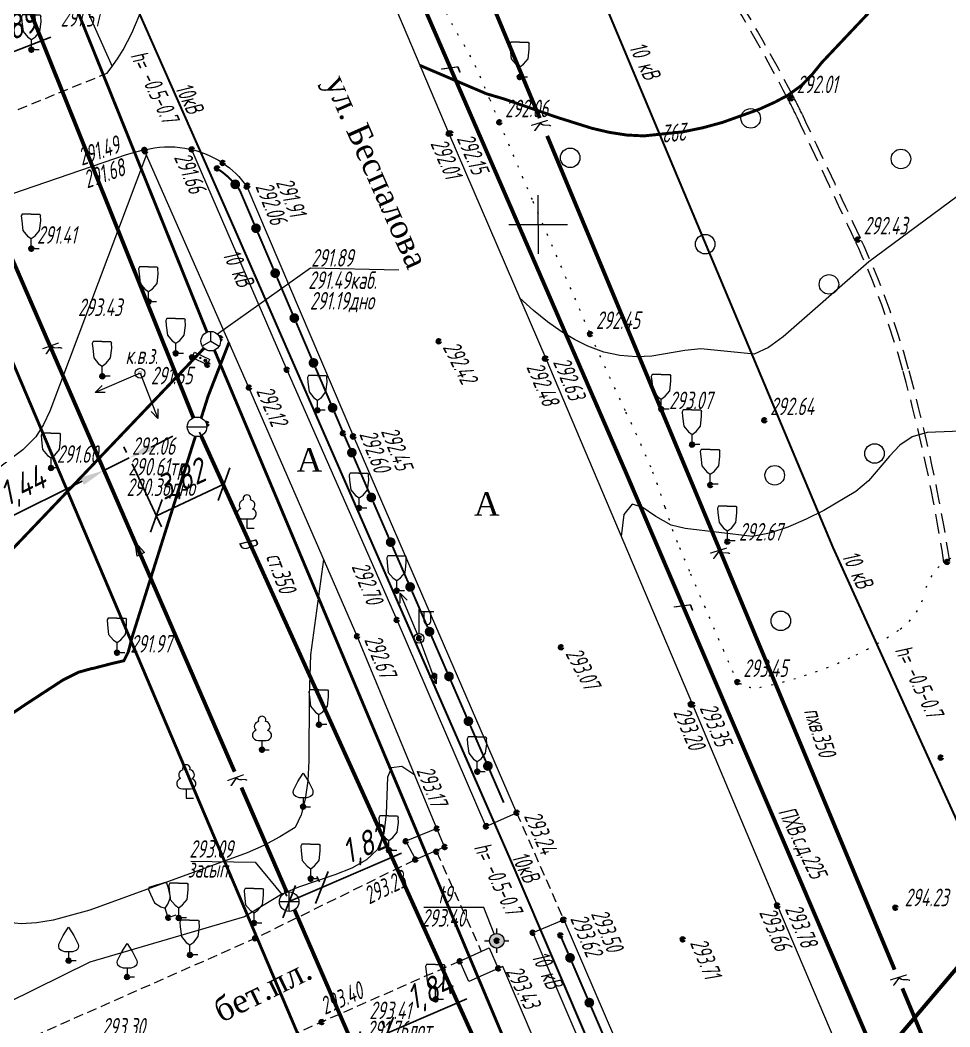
# Model space of a CAD drawing. Header units: metres. Extents: x -857 to 4713, y -766 to 4803.
# Drawn here: x 1962 to 2009.6, y 1304.3 to 1355.9 of the extents above; entities that cross this region are included whole.
import ezdxf

# ---------------------------------------------------------------- set-up
doc = ezdxf.new("R2010")
doc.units = ezdxf.units.M
doc.set_wipeout_variables(frame=1)
for name, pattern in [('71100000a', [1, 0, -1]), ('COMMUN', [6, 5, -1]), ('DASHED', [0.75, 0.5, -0.25]), ('DASHEDX2', [1.5, 1, -0.5])]:
    doc.linetypes.add(name, pattern=pattern)
for name, color, linetype, lineweight, transparency in [('31252100', 7, 'Continuous', 18, 0.65), ('51361400', 7, 'Continuous', 18, 0.65), ('51361800', 7, 'Continuous', 18, 0.65), ('51361960', 7, 'Continuous', 18, 0.65), ('51472300', 7, 'Continuous', 18, 0.65), ('51478610', 7, 'Continuous', 18, 0.65), ('71100000', 7, 'Continuous', 18, 0.65), ('71133100', 7, 'Continuous', 18, 0.65), ('71133200', 7, 'Continuous', 18, 0.65), ('71133300', 7, 'Continuous', 18, 0.65), ('82211000', 7, 'Continuous', 18, 0.65), ('Commun', 7, 'Continuous', 18, 0.65), ('CONTOURS-LABEL', 7, 'Continuous', 18, 0.65), ('ELE_SKLAD', 7, 'Continuous', 18, 0.65), ('GEO_POINTS', 7, 'Continuous', 18, 0.65), ('Grid', 7, 'Continuous', 18, 0.65), ('Otm', 7, 'Continuous', 18, 0.65), ('R_Поверхность6_CNT-MAJ', 7, 'Continuous', 18, 0.65), ('R_Поверхность6_CNT-MIN', 7, 'Continuous', 18, 0.65), ('R_Поверхность7_CNT-MAJ', 7, 'Continuous', 18, 0.65), ('R_Поверхность7_CNT-MIN', 7, 'Continuous', 18, 0.65), ('Sit', 7, 'Continuous', 18, 0.65), ('Text', 7, 'Continuous', 18, 0.65), ('Text_com', 7, 'Continuous', 18, 0.65), ('Us_znak', 7, 'Continuous', 18, 0.65), ('Us_znak_fon', 7, 'Continuous', 18, 0.65)]:
    doc.layers.add(name, color=color, linetype=linetype, lineweight=lineweight, transparency=transparency)
doc.styles.add('eskd', font='ESKD1.shx', dxfattribs={"width": 1.2, "oblique": 15})
doc.styles.get("Standard").update_dxf_attribs({"font": 'GOST_0.TTF', "oblique": 15})
doc.styles.add('style1', font='times.ttf', dxfattribs={"height": 1})
doc.linetypes.add('KABELww_500', pattern='A,0.0001,-0.4,[131,ltypeshp.shx,S=0.4,R=90,X=0.4,Y=-0.4],0.2,[131,ltypeshp.shx,S=0.2,R=90,X=0.4,Y=-0.2],3.6,[131,ltypeshp.shx,S=0.2,R=-90,X=-0.4,Y=0.2],0.2,[131,ltypeshp.shx,S=0.4,R=-90,X=-0.4,Y=0.4],-0.8,4,-0.4', length=9.6001)
doc.linetypes.add('ПОДЗ_ЛИНИИ_СВЯЗИ', pattern='A,4.8,-0.2,[133,ltypeshp.shx,S=0.2,R=0,X=-0.2,Y=0],-0.2,4.8,-2', length=12)
doc.dimstyles.new('ISO-25', dxfattribs={"dimtxt": 2.5, "dimasz": 2.5, "dimexe": 1.25, "dimexo": 0.625, "dimtad": 1, "dimtxsty": 'Standard', "dimcen": 2.5, "dimadec": 0, "dimazin": 0, "dimtfac": 1, "dimtmove": 0, "dimatfit": 3, "dimfxl": 1, "dimarcsym": 0})

# ---------------------------------------------------------------- blocks, each defined once
blk = doc.blocks.new('71133100')
for p, q in [((-0.39, 0.96), (0.43, 0.96)), ((0, 0.96), (0, 0)), ((0, 0), (0.75, 0))]:
    blk.add_line(p, q)
for centre, radius, start, end in [((0.01, 3.04), 0.39, 339.52, 198.62), ((-0.26, 2.38), 0.52, 101.09, 227.21), ((0.33, 2.4), 0.5, 301.87, 85.62), ((-0.44, 1.5), 0.538, 107.1058, 275.2306), ((0.46, 1.48), 0.52, 267.04, 76.7)]:
    blk.add_arc(centre, radius, start, end)
at = {"style": 'eskd', "oblique": 15}
blk.add_attdef('Z', (1.7, -0.17), '', height=2, dxfattribs=at)
blk = doc.blocks.new('71133200')
for p, q in [((-0.924145, 3.560442), (-1.024145, 3.360442)), ((-1.024145, 3.360442), (-0.977382, 2.864397)), ((-0.024145, 3.560442), (-0.924145, 3.560442)), ((-0.024145, 3.560442), (0.875855, 3.560442)), ((0.875855, 3.560442), (0.958164, 3.395824)), ((0.975974, 2.864397), (0.958164, 3.395824)), ((-0.977382, 2.864397), (-0.861899, 1.88241)), ((0.861899, 1.88241), (0.975974, 2.864397)), ((-0.861899, 1.88241), (-0.374616, 1.28565)), ((-0.374616, 1.28565), (0, 1.039723)), ((0, 1.039723), (0.401375, 1.321765)), ((0, 0), (0, 1.039723)), ((0.401375, 1.321765), (0.861899, 1.88241)), ((0.8, 0), (0, 0))]:
    blk.add_line(p, q)
at = {"style": 'eskd', "oblique": 14.99997778}
blk.add_attdef('Z', (1.873004, -0.239356), '', height=2, dxfattribs=at)
blk = doc.blocks.new('51478610')
at = {"style": 'eskd', "oblique": 15}
blk.add_attdef('Z', (1.11, -0.78), '', height=2, dxfattribs=at)
at = {"color": 7}
blk.add_wipeout([(0.5, 0.05), (0.48, 0.15), (0.44, 0.24), (0.39, 0.32), (0.32, 0.39), (0.24, 0.44), (0.15, 0.48), (0.05, 0.5), (-0.05, 0.5), (-0.15, 0.48), (-0.24, 0.44), (-0.32, 0.39), (-0.39, 0.32), (-0.44, 0.24), (-0.48, 0.15), (-0.5, 0.05), (-0.5, -0.05), (-0.48, -0.15), (-0.44, -0.24), (-0.39, -0.32), (-0.32, -0.39), (-0.24, -0.44), (-0.15, -0.48), (-0.05, -0.5), (0.05, -0.5), (0.15, -0.48), (0.24, -0.44), (0.32, -0.39), (0.39, -0.32), (0.44, -0.24), (0.48, -0.15), (0.5, -0.05)], dxfattribs=at)
at = {"color": 7, "const_width": 0.375}
blk.add_lwpolyline([(0.01, 0.01, 1), (-0.01, -0.01, 1), (0.01, 0.01)], format="xyb", close=True, dxfattribs=at)
blk.add_circle((0, 0), 0.5)
blk = doc.blocks.new('71133300')
for p, q in [((0, 0.91), (0, 0)), ((0, 0), (0.76, 0))]:
    blk.add_line(p, q)
blk.add_lwpolyline([(0, 0.91), (-0.38, 0.91), (-0.76, 1.03), (-0.95, 1.21), (-1.01, 1.47), (-0.99, 1.69), (-0.54, 2.57), (0, 3.42), (0.54, 2.57), (0.99, 1.69), (1.01, 1.47), (0.95, 1.21), (0.76, 1.03), (0.39, 0.91)], close=True)
at = {"style": 'eskd', "oblique": 15}
blk.add_attdef('Z', (1.77, -0.69), '', height=2, dxfattribs=at)
blk = doc.blocks.new('*U54')
at = {"layer": '82211000', "linetype": 'Continuous', "ltscale": 0.5}
for points in [[(5192401.539, 4968912.652, 1), (5192401.737, 4968912.193, 1)], [(5192402.527, 4968910.355, 1), (5192402.725, 4968909.896, 1)]]:
    blk.add_hatch(color=256, dxfattribs=at).paths.add_polyline_path(points, flags=0)
at = {"layer": '82211000', "linetype": 'Continuous', "ltscale": 0.5, "flags": 128}
blk.add_lwpolyline([(5192401.144, 4968913.57, 0.1, 0.1, 0), (5192401.539, 4968912.652, 0, 0, 0)], format="xyseb", dxfattribs=at)
at = {"layer": '82211000', "linetype": 'Continuous', "ltscale": 0.5, "const_width": 0.1}
for points in [[(5192401.737, 4968912.193), (5192402.527, 4968910.355)], [(5192402.725, 4968909.896), (5192403.515, 4968908.059)]]:
    blk.add_lwpolyline(points, dxfattribs=at)
blk = doc.blocks.new('*U58')
at = {"layer": '82211000', "linetype": 'Continuous', "ltscale": 0.5}
for points in [[(5192384.331, 4968952.245, 1), (5192384.654, 4968951.862, 1)], [(5192385.458, 4968950.032, 1), (5192385.654, 4968949.573, 1)], [(5192386.439, 4968947.733, 1), (5192386.635, 4968947.273, 1)], [(5192387.42, 4968945.433, 1), (5192387.616, 4968944.973, 1)], [(5192388.4, 4968943.134, 1), (5192388.597, 4968942.674, 1)], [(5192389.381, 4968940.834, 1), (5192389.577, 4968940.374, 1)], [(5192390.365, 4968938.536, 1), (5192390.564, 4968938.077, 1)], [(5192391.36, 4968936.242, 1), (5192391.559, 4968935.783, 1)], [(5192392.355, 4968933.949, 1), (5192392.554, 4968933.49, 1)], [(5192393.35, 4968931.655, 1), (5192393.549, 4968931.197, 1)], [(5192394.345, 4968929.362, 1), (5192394.544, 4968928.903, 1)], [(5192395.34, 4968927.068, 1), (5192395.539, 4968926.61, 1)], [(5192396.335, 4968924.775, 1), (5192396.534, 4968924.316, 1)], [(5192397.33, 4968922.481, 1), (5192397.529, 4968922.023, 1)]]:
    blk.add_hatch(color=256, dxfattribs=at).paths.add_polyline_path(points, flags=0)
at = {"layer": '82211000', "linetype": 'Continuous', "ltscale": 0.5, "flags": 128}
blk.add_lwpolyline([(5192383.555, 4968952.871, 0.1, 0.1, -0.129489), (5192383.635, 4968952.818, 0.1, 0.1, -0.055966), (5192384.326, 4968952.24, 0, 0, 0)], format="xyseb", dxfattribs=at)
at = {"layer": '82211000', "linetype": 'Continuous', "ltscale": 0.5}
for points in [[(5192384.648, 4968951.858, 0.1, 0.1, -0.008485), (5192384.727, 4968951.746, 0.1, 0.1, 0), (5192385.458, 4968950.032, 0, 0, 0)], [(5192389.577, 4968940.374, 0.1, 0.1, 0), (5192390.174, 4968938.974, 0.1, 0.1, 0), (5192390.365, 4968938.536, 0, 0, 0)]]:
    blk.add_lwpolyline(points, format="xyseb", dxfattribs=at)
at = {"layer": '82211000', "linetype": 'Continuous', "ltscale": 0.5, "const_width": 0.1}
for points in [[(5192385.654, 4968949.573), (5192386.439, 4968947.733)], [(5192386.635, 4968947.273), (5192387.42, 4968945.433)], [(5192387.616, 4968944.973), (5192388.4, 4968943.134)], [(5192388.597, 4968942.674), (5192389.381, 4968940.834)], [(5192390.564, 4968938.077), (5192391.36, 4968936.242)], [(5192391.559, 4968935.783), (5192392.355, 4968933.949)], [(5192392.554, 4968933.49), (5192393.35, 4968931.655)], [(5192393.549, 4968931.197), (5192394.345, 4968929.362)], [(5192394.544, 4968928.903), (5192395.34, 4968927.068)], [(5192395.539, 4968926.61), (5192396.335, 4968924.775)], [(5192396.534, 4968924.316), (5192397.33, 4968922.481)]]:
    blk.add_lwpolyline(points, dxfattribs=at)
at = {"layer": '82211000', "ltscale": 0.5, "const_width": 0.1}
blk.add_lwpolyline([(5192397.529, 4968922.023), (5192398.242, 4968920.378)], dxfattribs=at)
blk = doc.blocks.new('31252100a')
blk.add_circle((0, 0), 1)
blk = doc.blocks.new('51472300')
for p, q in [((0, 0.5), (0, 3)), ((0, 2.75), (1.5, 2.75)), ((0.54, 1.74), (0.54, 2.75)), ((1.2, 1.74), (1.2, 2.75))]:
    blk.add_line(p, q)
at = {"color": 7}
for radius in [0.5, 0.05]:
    blk.add_circle((0, 0), radius, dxfattribs=at)
blk.add_arc((0.87, 1.75), 0.331, 182.1567, 357.8433)
at = {"oblique": 15}
blk.add_attdef('Z', (1.02, -1.37), '', height=2, dxfattribs=at)
blk = doc.blocks.new('51361400a')
at = {"style": 'eskd', "oblique": 15}
for tag, p in [('Z', (1.72, 1.4)), ('Z1', (1.72, -1)), ('Z2', (1.72, -3.4))]:
    blk.add_attdef(tag, p, '', height=2, dxfattribs=at)
at = {"color": 7}
blk.add_wipeout([(-0.1, 1), (-0.29, 0.96), (-0.47, 0.89), (-0.64, 0.78), (-0.78, 0.64), (-0.89, 0.47), (-0.96, 0.29), (-1, 0.1), (-1, -0.1), (-0.96, -0.29), (-0.89, -0.47), (-0.78, -0.64), (-0.64, -0.78), (-0.47, -0.89), (-0.29, -0.96), (-0.1, -1), (0.1, -1), (0.29, -0.96), (0.47, -0.89), (0.64, -0.78), (0.78, -0.64), (0.89, -0.47), (0.96, -0.29), (1, -0.1), (1, 0.1), (0.96, 0.29), (0.89, 0.47), (0.78, 0.64), (0.64, 0.78), (0.47, 0.89), (0.29, 0.96), (0.1, 1)], dxfattribs=at)
blk.add_line((-1, 0), (1, 0))
blk.add_circle((0, 0), 1)
blk = doc.blocks.new('51361960a')
at = {"style": 'eskd', "oblique": 15}
for tag, p in [('Z', (1.72, 1.4)), ('Z1', (1.72, -1)), ('Z2', (1.72, -3.4))]:
    blk.add_attdef(tag, p, '', height=2, dxfattribs=at)
at = {"color": 7}
blk.add_wipeout([(-0.1, 1), (-0.29, 0.96), (-0.47, 0.89), (-0.64, 0.78), (-0.78, 0.64), (-0.89, 0.47), (-0.96, 0.29), (-1, 0.1), (-1, -0.1), (-0.96, -0.29), (-0.89, -0.47), (-0.78, -0.64), (-0.64, -0.78), (-0.47, -0.89), (-0.29, -0.96), (-0.1, -1), (0.1, -1), (0.29, -0.96), (0.47, -0.89), (0.64, -0.78), (0.78, -0.64), (0.89, -0.47), (0.96, -0.29), (1, -0.1), (1, 0.1), (0.96, 0.29), (0.89, 0.47), (0.78, 0.64), (0.64, 0.78), (0.47, 0.89), (0.29, 0.96), (0.1, 1)], dxfattribs=at)
blk.add_wipeout([(-0.1, 1), (-0.29, 0.96), (-0.47, 0.89), (-0.64, 0.78), (-0.78, 0.64), (-0.89, 0.47), (-0.96, 0.29), (-1, 0.1), (-1, -0.1), (-0.96, -0.29), (-0.89, -0.47), (-0.78, -0.64), (-0.64, -0.78), (-0.47, -0.89), (-0.29, -0.96), (-0.1, -1), (0.1, -1), (0.29, -0.96), (0.47, -0.89), (0.64, -0.78), (0.78, -0.64), (0.89, -0.47), (0.96, -0.29), (1, -0.1), (1, 0.1), (0.96, 0.29), (0.89, 0.47), (0.78, 0.64), (0.64, 0.78), (0.47, 0.89), (0.29, 0.96), (0.1, 1)], dxfattribs=at)
for q in [(-0.87, -0.5), (0, 1), (0.87, -0.5)]:
    blk.add_line((0, 0), q)
blk.add_circle((0, 0), 1)
blk = doc.blocks.new('51361800a')
at = {"style": 'eskd', "oblique": 15}
for tag, p in [('Z', (1.72, 1.4)), ('Z1', (1.72, -1)), ('Z2', (1.72, -3.4))]:
    blk.add_attdef(tag, p, '', height=2, dxfattribs=at)
at = {"color": 7}
blk.add_wipeout([(-0.1, 1), (-0.29, 0.96), (-0.47, 0.89), (-0.64, 0.78), (-0.78, 0.64), (-0.89, 0.47), (-0.96, 0.29), (-1, 0.1), (-1, -0.1), (-0.96, -0.29), (-0.89, -0.47), (-0.78, -0.64), (-0.64, -0.78), (-0.47, -0.89), (-0.29, -0.96), (-0.1, -1), (0.1, -1), (0.29, -0.96), (0.47, -0.89), (0.64, -0.78), (0.78, -0.64), (0.89, -0.47), (0.96, -0.29), (1, -0.1), (1, 0.1), (0.96, 0.29), (0.89, 0.47), (0.78, 0.64), (0.64, 0.78), (0.47, 0.89), (0.29, 0.96), (0.1, 1)], dxfattribs=at)
for p, q in [((-1, 0), (1, 0)), ((0, -1), (0, 1))]:
    blk.add_line(p, q)
blk.add_circle((0, 0), 1)
blk = doc.blocks.new('GRID')
at = {"layer": 'Grid', "color": 104}
blk.add_line((-1.5, 0), (1.5, 0), dxfattribs=at)
for points in [[(0, 0), (0, 1.5)], [(0, 0), (0, -1.5)]]:
    blk.add_lwpolyline(points, dxfattribs=at)
blk = doc.blocks.new('NAPR')
at = {"layer": 'Us_znak', "color": 0, "linetype": 'Continuous', "lineweight": -2}
for p in [(-0.191, 2.038), (0.189, 2.037)]:
    blk.add_line(p, (0, 2.5), dxfattribs=at)
blk.add_lwpolyline([(0, 0), (0, 2.5)], dxfattribs=at)
blk = doc.blocks.new('POINT')
at = {"layer": 'Us_znak', "linetype": 'Continuous', "lineweight": -2}
h = blk.add_hatch(color=0, dxfattribs=at)
edge = h.paths.add_edge_path()
edge.add_arc((0, 0), 0.05, 0, 360)
at = {"layer": 'Us_znak_fon', "linetype": 'Continuous', "true_color": 0xffffff}
blk.add_hatch(color=7, dxfattribs=at).paths.add_polyline_path([(-0.422, 0.05, -0.346708), (-0.05, 0.422), (-0.05, 0.625), (0.05, 0.625), (0.05, 0.422, -0.346708), (0.422, 0.05), (0.625, 0.05), (0.625, -0.05), (0.422, -0.05, -0.346708), (0.05, -0.422), (0.05, -0.625), (-0.05, -0.625), (-0.05, -0.422, -0.346708), (-0.422, -0.05), (-0.625, -0.05), (-0.625, 0.05)])
at = {"layer": 'Us_znak', "color": 0, "linetype": 'Continuous', "lineweight": -2}
for p, q in [((0, 0.375), (0, 0.625)), ((-0.625, 0), (-0.375, 0)), ((0.375, 0), (0.625, 0)), ((0, -0.625), (0, -0.375))]:
    blk.add_line(p, q, dxfattribs=at)
for radius in [0.375, 0.05]:
    blk.add_circle((0, 0), radius, dxfattribs=at)
blk = doc.blocks.new('A$C52264BE2')
at = {"layer": 'Sit'}
h = blk.add_hatch(color=32, dxfattribs=at)
h.dxf.hatch_style = 1
h.paths.add_polyline_path([(0, 0.374), (0.714, 0.443), (0.15, 0)])
at = {"layer": 'Sit', "color": 32, "elevation": 285.308}
blk.add_lwpolyline([(0, 0.374), (0.714, 0.443), (0.15, 0), (0, 0.374)], dxfattribs=at)
blk = doc.blocks.new('_Oblique')
at = {"color": 0, "linetype": 'ByBlock', "lineweight": -2}
blk.add_line((-0.5, -0.5), (0.5, 0.5), dxfattribs=at)
blk = doc.blocks.new('*D119')
at = {"color": 0, "lineweight": -2, "transparency": 16777216}
for p, q in [((1971.229, 1334.771), (1972.738, 1331.546)), ((1967.767, 1333.151), (1969.276, 1329.925)), ((1969.011, 1330.491), (1972.473, 1332.112))]:
    blk.add_line(p, q, dxfattribs=at)
at = {"layer": 'Defpoints', "color": 0, "transparency": 16777216}
for p in [(1971.096, 1335.054), (1967.634, 1333.434), (1972.473, 1332.112)]:
    blk.add_point(p, dxfattribs=at)
at = {"color": 0, "lineweight": -2, "transparency": 16777216, "xscale": 1.25, "yscale": 1.25, "zscale": 1.25}
for p, rotation in [((1972.473, 1332.112), 25.08511494157677), ((1969.011, 1330.491), 205.0851149415768)]:
    blk.add_blockref('_Oblique', p, dxfattribs=dict(at, rotation=rotation))
at = {"color": 0, "transparency": 16777216, "insert": (1970.305, 1332.236), "char_height": 1.25, "attachment_point": 5, "rotation": 25.0851}
blk.add_mtext('3,82', dxfattribs=at)
blk = doc.blocks.new('*D194')
at = {"color": 0, "lineweight": -2, "transparency": 16777216}
for p, q in [((1994.296, 1277.323), (1989.479, 1275.003)), ((1994.878, 1277.373), (2000.018, 1275.899))]:
    blk.add_line(p, q, dxfattribs=at)
blk.add_arc((1994.578, 1277.459), 5.034, 219.9805, 329.7401, dxfattribs=at)
at = {"color": 0, "transparency": 16777216}
for points in [[(1998.734, 1275.004), (1999.118, 1274.84), (1999.417, 1276.071)], [(1990.545, 1274.111), (1990.895, 1274.337), (1990.042, 1275.274)]]:
    blk.add_solid(points, dxfattribs=at)
at = {"layer": 'Defpoints', "color": 0, "transparency": 16777216}
for p in [(2084.221, 1320.635, 292.988), (1992.438, 1278.072, 291.13), (1994.578, 1277.459, 291.193), (1994.578, 1277.459, 291.193), (1993.006, 1272.676)]:
    blk.add_point(p, dxfattribs=at)
at = {"color": 0, "transparency": 16777216, "insert": (1994.925, 1273.377), "char_height": 1.25, "attachment_point": 5, "rotation": 4.8603}
blk.add_mtext('138°', dxfattribs=at)
blk = doc.blocks.new('*D195')
at = {"color": 0, "lineweight": -2, "transparency": 16777216}
blk.add_line((1994.878, 1277.373), (1995.279, 1277.258), dxfattribs=at)
for start, end in [(344.0032, 113.4264), (144.5401, 175.6538), (281.7758, 312.8895)]:
    blk.add_arc((1992.438, 1278.072), 2.33, start, end, dxfattribs=at)
at = {"color": 0, "transparency": 16777216}
for points in [[(1990.409, 1279.586), (1990.671, 1279.262), (1991.512, 1280.21)], [(1993.847, 1276.474), (1994.202, 1276.256), (1994.678, 1277.43)]]:
    blk.add_solid(points, dxfattribs=at)
at = {"layer": 'Defpoints', "color": 0, "transparency": 16777216}
for p in [(1968.318, 1333.74, 289.543), (1994.512, 1279.135), (1992.438, 1278.072, 291.13), (1992.438, 1278.072, 291.13), (1994.578, 1277.459, 291.193)]:
    blk.add_point(p, dxfattribs=at)
at = {"color": 0, "transparency": 16777216, "insert": (1994.594, 1280.528), "char_height": 1.25, "attachment_point": 5, "rotation": 318.7148}
blk.add_mtext('129°', dxfattribs=at)
blk = doc.blocks.new('*D200')
at = {"color": 0, "lineweight": -2, "transparency": 16777216}
for p, q in [((1980.829, 1303.984), (1984.909, 1305.741)), ((1980.705, 1304.271), (1980.582, 1304.558)), ((1979.013, 1303.542), (1978.889, 1303.829)), ((1979.136, 1303.255), (1980.829, 1303.984))]:
    blk.add_line(p, q, dxfattribs=at)
at = {"layer": 'Defpoints', "color": 0, "transparency": 16777216}
for p in [(1980.829, 1303.984), (1980.829, 1303.984), (1979.136, 1303.255, 293.413)]:
    blk.add_point(p, dxfattribs=at)
at = {"color": 0, "lineweight": -2, "transparency": 16777216, "xscale": 1.25, "yscale": 1.25, "zscale": 1.25}
for p, rotation in [((1980.829, 1303.984), 23.29198840564688), ((1979.136, 1303.255), 203.2919884056469)]:
    blk.add_blockref('_Oblique', p, dxfattribs=dict(at, rotation=rotation))
at = {"color": 0, "transparency": 16777216, "insert": (1983.035, 1306.057), "char_height": 1.25, "attachment_point": 5, "rotation": 23.292}
blk.add_mtext('1,84', dxfattribs=at)
blk = doc.blocks.new('*D201')
at = {"color": 0, "lineweight": -2, "transparency": 16777216}
for p, q in [((1977.486, 1311.445), (1981.568, 1313.214)), ((1977.362, 1311.732), (1977.238, 1312.019)), ((1975.691, 1311.008), (1975.567, 1311.295)), ((1975.815, 1310.722), (1977.486, 1311.445))]:
    blk.add_line(p, q, dxfattribs=at)
at = {"layer": 'Defpoints', "color": 0, "transparency": 16777216}
for p in [(1977.486, 1311.445), (1977.486, 1311.445), (1975.815, 1310.722, 293.091)]:
    blk.add_point(p, dxfattribs=at)
at = {"color": 0, "lineweight": -2, "transparency": 16777216, "xscale": 1.25, "yscale": 1.25, "zscale": 1.25}
for p, rotation in [((1977.486, 1311.445), 23.42642413108008), ((1975.815, 1310.722), 203.4264241310801)]:
    blk.add_blockref('_Oblique', p, dxfattribs=dict(at, rotation=rotation))
at = {"color": 0, "transparency": 16777216, "insert": (1979.69, 1313.524), "char_height": 1.25, "attachment_point": 5, "rotation": 23.4264}
blk.add_mtext('1,82', dxfattribs=at)
blk = doc.blocks.new('*D202')
at = {"color": 0, "lineweight": -2, "transparency": 16777216}
for p, q in [((1959.464, 1353.408), (1963.602, 1355.019)), ((1959.35, 1353.699), (1959.237, 1353.99)), ((1957.59, 1353.014), (1957.476, 1353.305)), ((1957.703, 1352.722), (1959.464, 1353.408))]:
    blk.add_line(p, q, dxfattribs=at)
at = {"layer": 'Defpoints', "color": 0, "transparency": 16777216}
for p in [(1959.464, 1353.408), (1959.464, 1353.408), (1957.703, 1352.722)]:
    blk.add_point(p, dxfattribs=at)
at = {"color": 0, "lineweight": -2, "transparency": 16777216, "xscale": 1.25, "yscale": 1.25, "zscale": 1.25}
for p, rotation in [((1959.464, 1353.408), 21.27349236274385), ((1957.703, 1352.722), 201.2734923627438)]:
    blk.add_blockref('_Oblique', p, dxfattribs=dict(at, rotation=rotation))
at = {"color": 0, "transparency": 16777216, "insert": (1961.741, 1355.401), "char_height": 1.25, "attachment_point": 5, "rotation": 21.2735}
blk.add_mtext('1,89', dxfattribs=at)
blk = doc.blocks.new('*D225')
at = {"color": 0, "lineweight": -2, "transparency": 16777216}
for p, q in [((1968.742, 1334.016), (1969.861, 1334.572)), ((1967.483, 1333.739), (1967.344, 1334.019)), ((1967.623, 1333.459), (1966.329, 1332.817)), ((1966.19, 1333.097), (1966.051, 1333.376)), ((1965.21, 1332.26), (1961.232, 1330.283))]:
    blk.add_line(p, q, dxfattribs=at)
at = {"color": 0, "transparency": 16777216}
for points in [[(1968.649, 1334.202), (1968.835, 1333.829), (1967.623, 1333.459)], [(1965.117, 1332.447), (1965.303, 1332.074), (1966.329, 1332.817)]]:
    blk.add_solid(points, dxfattribs=at)
at = {"layer": 'Defpoints', "color": 0, "transparency": 16777216}
for p in [(1967.623, 1333.459), (1966.329, 1332.817), (1966.329, 1332.817)]:
    blk.add_point(p, dxfattribs=at)
at = {"color": 0, "transparency": 16777216, "insert": (1962.202, 1331.917), "char_height": 1.25, "attachment_point": 5, "rotation": 26.4272}
blk.add_mtext('1,44', dxfattribs=at)

msp = doc.modelspace()

# ---------------------------------------------------------------- hatches: boundary and pattern name
at = {"layer": 'Sit'}
h = msp.add_hatch(color=256, dxfattribs=at)
h.dxf.hatch_style = 1
edge = h.paths.add_edge_path()
edge.add_arc((1971.036, 1338.685), 0.0633, 0, 360)
h = msp.add_hatch(color=256, dxfattribs=at)
h.dxf.hatch_style = 1
edge = h.paths.add_edge_path()
edge.add_arc((1971.264, 1338.58), 0.0633, 0, 360)
h = msp.add_hatch(color=256, dxfattribs=at)
h.dxf.hatch_style = 1
edge = h.paths.add_edge_path()
edge.add_arc((1971.517, 1338.449), 0.0633, 0, 360)

# ---------------------------------------------------------------- linework, layer by layer
at = {"color": 192, "linetype": 'ПОДЗ_ЛИНИИ_СВЯЗИ', "lineweight": 60, "ltscale": 0.4, "const_width": 0.15, "flags": 128}
for points, elevation in [([(1951.652, 1389.441), (1971.607, 1339.901)], 290.074), ([(1947.973, 1370.625), (1988.71, 1274.585), (2003.908, 1258.354), (2021.279, 1216.797)], 290.481), ([(1971.988, 1338.976), (2001.172, 1269.507)], 290.074)]:
    msp.add_lwpolyline(points, dxfattribs=dict(at, elevation=elevation))
msp.add_lwpolyline([(1971.452, 1339.077), (1949.125, 1315.652)], dxfattribs=at)
at = {"layer": '71100000', "linetype": '71100000a', "ltscale": 0.5}
msp.add_lwpolyline([(1983.611, 1356.814, 0.03711), (1984.652, 1354.82, -0.039081), (1985.633, 1352.923, -0.003315), (1986.087, 1351.828, 0.003096), (1986.572, 1350.654, 0.00177), (1988.292, 1346.607, 0.001051), (1991.228, 1339.805, 0.010121), (1993.026, 1335.884, -0.01371), (1994.332, 1332.98, -0.026058), (1995.059, 1330.944, 0.025494), (1995.8, 1328.863, 0.002719), (1996.363, 1327.526, 0.000931), (1998.035, 1323.636, 0.002558), (1998.508, 1322.555, 0.00619), (1998.711, 1322.112, 0.147619), (1998.882, 1321.924, 0.070114), (1999.367, 1321.717, 0.117065), (1999.91, 1321.702, 0.026428), (2002.207, 1322.305, 0.035825), (2004.853, 1323.367, 0.039067), (2007.108, 1324.692, 0.188958), (2008.368, 1326.583, -0.209837), (2009.58, 1328.252, -0.153261), (2011.434, 1328.676, 0.130384)], format="xyb", dxfattribs=at)
at = {"layer": 'Commun', "color": 1, "linetype": 'KABELww_500', "lineweight": 30, "flags": 128}
msp.add_lwpolyline([(1902.3, 1508.453), (1907.247, 1496.628), (1915.094, 1478.449), (1925.833, 1453.741), (1943.82, 1411.454), (1947.767, 1402.432), (1954.32, 1387.493), (1973.029, 1345.148), (1987.375, 1312.339), (2001.279, 1279.81), (2013.185, 1252.155), (2013.185, 1252.155)], dxfattribs=at)
at = {"layer": 'Commun', "color": 106, "linetype": 'COMMUN', "ltscale": 0.7, "const_width": 0.2, "elevation": 288.015, "flags": 128}
msp.add_lwpolyline([(1918.77, 1458.569), (1942.4, 1406.526), (1971.096, 1335.054), (1995.999, 1280.023)], dxfattribs=at)
at = {"layer": 'Commun', "color": 4, "linetype": 'COMMUN', "ltscale": 0.7, "const_width": 0.2, "flags": 128}
msp.add_lwpolyline([(2041.275, 1346.473), (2033.759, 1344.818), (2024.631, 1324.564), (2007.049, 1303.838), (2006.14, 1302.082), (1993.054, 1332.724), (1973.571, 1377.655), (1961.298, 1407.187)], dxfattribs=at)
at = {"layer": 'Commun', "color": 1, "linetype": 'KABELww_500', "lineweight": 30, "elevation": 289.986, "flags": 128}
msp.add_lwpolyline([(1971.025, 1406.711), (2003.648, 1328.863), (2023.377, 1285.36), (2047.404, 1235.448)], dxfattribs=at)
at = {"layer": 'Commun', "color": 32, "linetype": 'COMMUN', "ltscale": 0.7, "const_width": 0.2, "elevation": 289.283, "flags": 128}
for points in [[(1979.572, 1372.663), (1988.649, 1350.868)], [(1989.027, 1349.96), (2006.82, 1307.236)], [(2007.218, 1306.281), (2013.833, 1290.398), (2015.841, 1295.97)]]:
    msp.add_lwpolyline(points, dxfattribs=at)
at = {"layer": 'Commun', "color": 32, "linetype": 'COMMUN', "ltscale": 0.7, "const_width": 0.2, "flags": 128}
for points in [[(1957.902, 1352.263), (1973.019, 1317.38)], [(1973.369, 1316.572), (1975.694, 1311.208)], [(1976.086, 1310.303), (1978.94, 1303.716)]]:
    msp.add_lwpolyline(points, dxfattribs=at)
at = {"layer": 'GEO_POINTS', "lineweight": 60}
for centre in [(1962.617, 1354.374, 291.474), (1987.621, 1352.974, 291.991), (2001.508, 1351.89, 292.008), (1986.572, 1350.654, 292.063), (1983.989, 1350.075, 292.01), (1984.071, 1350.082, 292.153), (1968.395, 1349.239, 291.488), (1968.435, 1349.174, 291.682), (1970.819, 1349.266, 291.663), (1972.414, 1348.574, 291.814), (1972.114, 1348.293, 291.818), (1973.639, 1347.361, 292.057), (1973.671, 1347.41, 291.915), (2004.931, 1344.65, 292.434), (1962.605, 1344.176, 291.409), (1968.617, 1341.461, 293.427), (1972.266, 1339.586, 291.89), (1991.228, 1339.805, 292.448), (1983.47, 1339.435, 292.424), (1970.009, 1338.814, 295.036), (1970.84, 1338.612, 291.912), (1988.907, 1338.545, 292.482), (1988.954, 1338.547, 292.627), (1971.619, 1338.231, 291.937), (1966.24, 1337.645, 291.058), (1968.179, 1337.801, 291.65), (1975.693, 1337.974, 292.175), (1973.753, 1337.066, 292.12), (1994.872, 1335.957, 293.068), (1977.264, 1335.902, 292.349), (1971.579, 1335.203, 292.062), (2000.146, 1335.39, 292.638), (1978.569, 1334.719, 292.501), (1979.075, 1334.571, 292.599), (1979.101, 1334.555, 292.448), (1996.45, 1334.145, 292.409), (1963.618, 1332.947, 291.597), (1997.382, 1332.07, 292.575), (1979.397, 1330.89, 292.529), (1998.258, 1329.169, 292.665), (2009.495, 1328.129, 293.359), (1981.321, 1326.655, 292.727), (1981.323, 1325.159, 292.698), (1979.289, 1324.324, 292.67), (1982.464, 1324.215, 292.51), (1989.731, 1323.76, 293.071), (1966.999, 1323.476, 291.967), (1983.244, 1322.293, 292.893), (1998.772, 1321.975, 293.452), (1996.383, 1320.831, 293.204), (1996.461, 1320.824, 293.346), (1977.341, 1319.791, 292.705), (1974.419, 1318.505, 292.604), (2009.185, 1318.105, 293.858), (1985.443, 1317.382, 293.163), (1976.529, 1315.588, 292.338), (1987.462, 1315.281, 293.241), (1983.369, 1314.464, 293.173), (1985.887, 1314.573, 293.212), (1985.908, 1314.596, 293.204), (1981.788, 1313.82, 293.208), (1980.919, 1313.344, 293.273), (1983.357, 1313.279, 293.299), (1983.772, 1313.523, 293.205), (1982.275, 1312.88, 293.228), (1976.917, 1311.892, 293.086), (1975.815, 1310.722, 293.091), (2000.8, 1310.529, 293.784), (2000.816, 1310.504, 293.656), (2006.86, 1310.412, 294.232), (1969.622, 1309.9, 292.901), (1970.157, 1309.893, 292.888), (1989.843, 1309.788, 293.624), (1989.877, 1309.799, 293.5), (1974.015, 1309.622, 293.147), (1974.069, 1308.845, 293.304), (1986.446, 1308.718, 293.402), (1988.287, 1309.126, 293.421), (1989.703, 1308.993, 293.559), (1995.971, 1308.79, 293.705), (1964.517, 1307.704, 292.899), (1970.728, 1307.992, 293.097), (1984.547, 1307.671, 293.464), (1986.525, 1307.302, 293.432), (1967.516, 1306.862, 292.911), (1983.313, 1305.715, 294.954), (1977.474, 1304.551, 293.404)]:
    msp.add_circle(centre, 0.06, dxfattribs=at)
at = {"layer": 'R_Поверхность6_CNT-MAJ', "color": 32, "elevation": 292, "flags": 128}
msp.add_lwpolyline([(1972.736, 1339.376, 0.15, 0.15, 0), (1971.659, 1336.614, 0.15, 0.15, 0), (1967.76, 1324.245, 0.15, 0.15, 0), (1967.575, 1323.516, 0.15, 0.15, 0), (1967.349, 1323.067, 0.15, 0.15, 0), (1966.73, 1322.923, 0.15, 0.15, 0), (1965.731, 1322.663, 0.15, 0.15, 0), (1965.706, 1322.667, 0.15, 0.15, 0), (1965.032, 1322.48, 0.15, 0.15, 0), (1964.223, 1322.075, 0.15, 0.15, 0), (1962.319, 1320.831, 0.15, 0.15, 0), (1959.181, 1318.717, 0.15, 0.15, 0), (1958.176, 1318.169, 0.15, 0.15, 0), (1957.241, 1317.791, 0.15, 0.15, 0), (1956.404, 1317.64, 0.15, 0.15, 0), (1954.549, 1318.199, 0.15, 0.15, 0), (1952.681, 1318.926, 0.15, 0.15, 0), (1951.857, 1319.38, 0.15, 0.15, 0), (1950.589, 1320.241, 0.15, 0.15, 0), (1949.84, 1320.844, 0.15, 0.15, 0), (1949.446, 1321.403, 0, 0, 0)], format="xyseb", dxfattribs=at)
at = {"layer": 'R_Поверхность6_CNT-MIN', "color": 32, "flags": 128}
for points, elevation in [([(1968.501, 1349), (1963.556, 1335.858), (1963.24, 1335.166), (1962.846, 1334.543), (1962.178, 1333.878), (1960.633, 1332.732), (1959.959, 1331.963), (1955.967, 1326.712), (1955.287, 1326.013), (1954.595, 1325.446), (1953.889, 1325.04), (1953.166, 1324.825), (1952.347, 1324.773), (1951.516, 1324.858), (1950.673, 1325.08), (1949.818, 1325.439), (1948.952, 1325.935), (1948.073, 1326.567), (1947.182, 1327.337), (1946.28, 1328.244), (1945.366, 1329.288)], 291.5), ([(1977.577, 1328.262), (1976.909, 1323.373), (1976.832, 1321.261), (1976.823, 1317.934), (1976.764, 1316.91), (1976.641, 1315.98), (1976.434, 1315.176), (1976.121, 1314.53), (1975.339, 1314.043), (1974.522, 1313.608), (1973.671, 1313.225), (1965.604, 1310.294), (1963.725, 1309.779), (1962.872, 1309.635), (1962.092, 1309.588), (1961.122, 1309.696), (1960.271, 1309.96), (1957.919, 1311.019), (1956.036, 1311.47), (1955.199, 1311.817), (1954.554, 1312.281), (1953.996, 1312.848), (1953.526, 1313.518)], 292.5), ([(1982.248, 1317.195), (1981.576, 1317.641), (1981.048, 1317.58), (1980.848, 1317.106), (1980.782, 1315.222), (1980.659, 1314.211), (1980.336, 1313.4), (1979.77, 1312.868), (1979.023, 1312.444), (1978.155, 1312.092), (1976.298, 1311.458), (1975.43, 1311.106), (1973.53, 1309.944), (1965.608, 1307.623), (1959.951, 1304.831), (1959.227, 1304.603), (1958.667, 1304.553), (1957.936, 1304.875), (1957.605, 1305.632)], 293)]:
    msp.add_lwpolyline(points, dxfattribs=dict(at, elevation=elevation))
at = {"layer": 'R_Поверхность7_CNT-MAJ', "color": 32, "const_width": 0.15, "elevation": 292, "flags": 128}
msp.add_lwpolyline([(2006.508, 1357.341), (2003.094, 1353.722), (2002.618, 1353.133), (2002.077, 1352.565), (2001.374, 1352.052), (2000.683, 1351.685), (1999.873, 1351.319), (1997.999, 1350.648), (1996.988, 1350.373), (1995.963, 1350.165), (1993.978, 1349.958), (1993.098, 1350.003), (1992.211, 1350.14), (1991.318, 1350.349), (1989.521, 1350.914), (1986.817, 1351.853), (1985.919, 1352.117), (1982.508, 1353.571)], dxfattribs=at)
at = {"layer": 'R_Поверхность7_CNT-MIN', "color": 32, "flags": 128}
for points, elevation in [([(2010.026, 1346.858), (2005.491, 1343.505), (2001.117, 1339.671), (2000.366, 1339.122), (1999.627, 1338.778), (1996.899, 1339.041), (1996.083, 1338.965), (1994.394, 1338.674), (1993.596, 1338.633), (1992.743, 1338.71), (1991.932, 1338.881), (1991.101, 1339.185), (1990.427, 1339.523), (1989.741, 1339.94), (1989.043, 1340.436), (1988.332, 1341.013), (1987.609, 1341.669)], 292.5), ([(2013.544, 1336.375), (2013.08, 1335.829), (2012.496, 1335.377), (2011.792, 1335.02), (2011.085, 1334.863), (2008.494, 1334.764), (2007.723, 1334.543), (2007.095, 1334.119), (2006.554, 1333.553), (2005.486, 1332.292), (2004.838, 1331.746), (2003.202, 1330.769), (2002.284, 1330.312), (2001.343, 1329.917), (2000.416, 1329.611), (1999.535, 1329.426), (1996.095, 1329.834), (1995.37, 1330.016), (1994.583, 1330.449), (1993.899, 1330.942), (1993.374, 1331.086), (1992.954, 1330.565), (1992.812, 1329.44)], 293)]:
    msp.add_lwpolyline(points, dxfattribs=dict(at, elevation=elevation))
at = {"layer": 'Sit', "flags": 128}
for points, elevation in [([(1945.571, 1440.507), (1949.245, 1431.903), (1954.35, 1419.97), (1964.979, 1394.946), (1972.921, 1376.198), (1979.151, 1361.496), (1983.989, 1350.075), (1988.954, 1338.547), (1996.461, 1320.824), (2000.8, 1310.529)], 287.59), ([(1959.414, 1369.941), (1966.748, 1353.514)], 290.271), ([(1967.458, 1348.986), (1959.24, 1346.174), (1949.984, 1342.27), (1940.642, 1338.418)], 291.423), ([(1968.395, 1349.239), (1967.458, 1348.986)], 291.488), ([(1983.369, 1314.464), (1979.289, 1324.324), (1973.753, 1337.066), (1968.395, 1349.239)], 293.173), ([(1970.819, 1349.266), (1975.693, 1337.974), (1981.323, 1325.159), (1985.887, 1314.573), (1987.462, 1315.281)], 291.663), ([(1971.619, 1338.231), (1970.84, 1338.612), (1970.971, 1338.882), (1971.751, 1338.501)], 291.937), ([(1971.619, 1338.231), (1971.751, 1338.501)], 291.937), ([(1983.369, 1314.464), (1981.788, 1313.82), (1982.275, 1312.88), (1983.772, 1313.523), (1983.369, 1314.464)], 293.173), ([(1986.316, 1309.07), (1985.781, 1310.421), (1982.713, 1310.421)], 293.402), ([(1989.877, 1309.799), (1988.287, 1309.126), (1993.689, 1296.533), (2005.6, 1268.818), (2013.343, 1251.077)], 293.5), ([(1989.877, 1309.799), (1995.128, 1297.613), (2000.215, 1285.675), (2000.215, 1285.675)], 293.5), ([(1996.608, 1284.444), (1991.875, 1295.412), (1986.755, 1307.4), (1986.525, 1307.302)], 293.97)]:
    msp.add_lwpolyline(points, dxfattribs=dict(at, elevation=elevation))
at = {"layer": 'Sit', "linetype": 'DASHEDX2'}
for points in [[(1971.308, 1428.091, 0.007412), (1973.64, 1423.851, 0.008722), (1975.738, 1420.312, 0.001961), (1976.58, 1418.958, -0.004281), (1976.961, 1418.339, -0.104265), (1978.433, 1414.116, 0.059888), (1980.361, 1406.482, 0.036223), (1981.954, 1403.092, -0.039859), (1983.362, 1400.04, -0.143981), (1983.811, 1393.297, 0.131018), (1984.121, 1385.732, 0.007018), (1985.118, 1382.678, 0.034867), (1985.378, 1382.063, 0.009275), (1986.192, 1380.528, -0.008028), (1987.132, 1378.766, -0.012289), (1990.126, 1372.559, 0.011484), (1993.326, 1365.898, 0.022527), (1997.016, 1359.39, -0.019232), (2001.375, 1351.821, -0.010593), (2001.816, 1350.937, -0.001501), (2004.795, 1344.586, -0.041545), (2007.244, 1337.931, -0.029346), (2009.347, 1328.106, -0.029346)], [(1971.573, 1428.232, 0.007412), (1973.9, 1423.999, 0.008722), (1975.993, 1420.469, 0.001961), (1976.834, 1419.118, -0.004281), (1977.218, 1418.494, -0.104265), (1978.731, 1414.154, 0.059888), (1980.641, 1406.589, 0.036223), (1982.216, 1403.239, -0.039859), (1983.644, 1400.143, -0.143981), (1984.104, 1393.231, 0.131018), (1984.408, 1385.821, 0.007018), (1985.402, 1382.775, 0.034867), (1985.645, 1382.199, 0.009275), (1986.455, 1380.673, -0.008028), (1987.399, 1378.903, -0.012289), (1990.4, 1372.683, 0.011484), (1993.593, 1366.034, 0.022527), (1997.271, 1359.55, -0.019232), (2001.641, 1351.96, -0.010593), (2002.087, 1351.065, -0.001501), (2005.067, 1344.713, -0.041545), (2007.533, 1338.011, -0.029346), (2009.643, 1328.151, -0.029346)]]:
    msp.add_lwpolyline(points, format="xyb", dxfattribs=at)
at = {"layer": 'Sit', "flags": 128}
for points, elevation in [([(1966.499, 1353.178), (1966.499, 1353.178, 0.172061), (1968.845, 1360.333, -0.887376)], 290.831), ([(1968.395, 1349.239, -0.213199), (1972.414, 1348.574, -0.098442), (1973.639, 1347.361), (1979.101, 1334.555), (1987.462, 1315.281)], 291.488), ([(2000.816, 1310.504), (2005.868, 1298.608, 0.533802), (2013.863, 1295.618, 0.119515), (2015.736, 1298.327), (2017.517, 1303.034), (2022.15, 1316.251), (2024.34, 1322.148), (2025.692, 1325.689), (2030.685, 1339.935), (2032.178, 1343.676)], 293.656)]:
    msp.add_lwpolyline(points, format="xyb", dxfattribs=dict(at, elevation=elevation))
at = {"layer": 'Sit', "linetype": 'DASHED', "flags": 128}
for points, elevation in [([(1957.773, 1349.614), (1966.499, 1353.178)], 290.831), ([(1987.462, 1315.281), (1989.877, 1309.799)], 291.488), ([(1959.319, 1302.32), (1974.069, 1308.845), (1982.275, 1312.88)], 293.206), ([(1983.357, 1313.279), (1985.653, 1308.168)], 293.299), ([(1984.547, 1307.671), (1977.474, 1304.551), (1968.784, 1300.725), (1969.073, 1300.088), (1963.301, 1297.333)], 293.464)]:
    msp.add_lwpolyline(points, dxfattribs=dict(at, elevation=elevation))
at = {"layer": 'Sit', "flags": 128}
for points in [[(1981.424, 1343.08), (1976.907, 1343.175), (1972.151, 1339.792)], [(1970.773, 1312.792), (1974.078, 1312.748), (1975.458, 1311.075)]]:
    msp.add_lwpolyline(points, dxfattribs=at)
at = {"layer": 'Sit', "elevation": 293.464, "flags": 128}
msp.add_lwpolyline([(1984.547, 1307.671), (1986.055, 1308.349), (1986.525, 1307.302), (1985.017, 1306.625)], close=True, dxfattribs=at)
at = {"layer": 'Sit'}
msp.add_circle((1971.517, 1338.449), 0.0633, dxfattribs=at)

# ---------------------------------------------------------------- block references
at = {"layer": '31252100', "color": 7, "xscale": 0.5, "yscale": 0.5, "zscale": 0.5}
for p in [(1999.451, 1350.858), (1990.206, 1348.835), (2007.142, 1348.779), (1997.12, 1344.41), (2003.459, 1342.352), (2005.792, 1333.684), (2000.681, 1332.567), (2000.99, 1325.109)]:
    msp.add_blockref('31252100a', p, dxfattribs=at)
at = {"layer": '51472300', "color": 7, "xscale": 0.5, "yscale": 0.5, "zscale": 0.5}
msp.add_blockref('51472300', (1982.464, 1324.215, 292.51), dxfattribs=at)
at = {"layer": '71133100', "color": 7, "xscale": 0.5, "yscale": 0.5, "zscale": 0.5}
for p in [(1973.642, 1329.852, 292.375), (1974.419, 1318.505, 292.604), (1970.545, 1316.025, 291.839)]:
    msp.add_blockref('71133100', p, dxfattribs=at)
at = {"layer": '71133200', "color": 7, "xscale": 0.5, "yscale": 0.5, "zscale": 0.5}
for p in [(1962.617, 1354.374, 291.474), (1987.621, 1352.974, 291.991), (1962.605, 1344.176, 291.409), (1968.617, 1341.461, 293.427), (1970.009, 1338.814, 295.036), (1966.24, 1337.645, 291.058), (1977.264, 1335.902, 292.349), (1994.872, 1335.957, 293.068), (1996.45, 1334.145, 292.409), (1963.618, 1332.947, 291.597), (1997.382, 1332.106, 292.575), (1979.397, 1330.89, 292.529), (1998.258, 1329.206, 292.665), (1981.321, 1326.655, 292.727), (1966.999, 1323.476, 291.967), (1977.341, 1319.791, 292.705), (1985.443, 1317.382, 293.163), (1980.919, 1313.344, 293.273), (1976.917, 1311.892, 293.086), (1970.157, 1309.893, 292.888), (1974.015, 1309.622, 293.147), (1970.728, 1307.992, 293.097), (1983.313, 1305.715, 294.954)]:
    msp.add_blockref('71133200', p, dxfattribs=at)
at = {"layer": '71133200', "color": 7, "xscale": 0.5, "yscale": 0.5, "zscale": 0.5, "rotation": 18.09025995664966}
msp.add_blockref('71133200', (1969.622, 1309.9, 292.901), dxfattribs=at)
at = {"layer": '71133300', "color": 7, "xscale": 0.5, "yscale": 0.5, "zscale": 0.5}
for p in [(1976.529, 1315.588, 292.338), (1964.517, 1307.704, 292.899), (1967.516, 1306.862, 292.911)]:
    msp.add_blockref('71133300', p, dxfattribs=at)
at = {"layer": '82211000', "color": 7}
for name in ['*U58', '*U54']:
    msp.add_blockref(name, (-5190411.441, -4967604.578), dxfattribs=at)
at = {"layer": 'Grid', "color": 7, "linetype": 'Continuous'}
msp.add_blockref('GRID', (1988.559, 1345.422), dxfattribs=at)
at = {"layer": 'Sit', "color": 7, "rotation": 93.45464801313906}
msp.add_blockref('A$C52264BE2', (1968.409, 1328.455, -285.308), dxfattribs=at)
at = {"layer": 'Sit', "color": 7, "linetype": 'Continuous', "rotation": 22.53825370905681}
msp.add_blockref('NAPR', (1982.464, 1324.215, 292.51), dxfattribs=at)
at = {"layer": 'Sit', "color": 7, "linetype": 'Continuous', "xscale": -1, "rotation": 200.6505008097862}
msp.add_blockref('NAPR', (1982.464, 1324.215, 292.51), dxfattribs=at)
at = {"layer": 'Sit', "color": 7, "linetype": 'Continuous'}
msp.add_blockref('POINT', (1986.446, 1308.718, 293.402), dxfattribs=at)

# ---------------------------------------------------------------- texts
at = {"layer": 'CONTOURS-LABEL', "color": 32, "oblique": 13, "width": 0.8}
msp.add_text('292', height=0.9, rotation=185.9726, dxfattribs=at).set_placement((1996.268, 1350.644, 292))
at = {"layer": 'ELE_SKLAD', "oblique": 13, "width": 0.8}
msp.add_text('t9', height=0.9, dxfattribs=at).set_placement((1983.436, 1310.636, 293.464))
at = {"layer": 'Otm', "oblique": 13, "width": 0.8}
for s, p in [('291.51', (1964.108, 1355.561, 291.509)), ('292.01', (2001.808, 1352.15, 292.008)), ('292.06', (1986.872, 1350.914, 292.063)), ('291.41', (1962.905, 1344.436, 291.409)), ('292.43', (2005.231, 1344.91, 292.434)), ('293.43', (1965, 1340.728, 293.427)), ('292.45', (1991.528, 1340.065, 292.448)), ('291.65', (1968.73, 1337.23, 291.65)), ('293.07', (1995.272, 1335.957, 293.068)), ('292.64', (2000.446, 1335.65, 292.638)), ('291.60', (1963.918, 1333.207, 291.597)), ('292.67', (1998.854, 1329.223, 292.665)), ('291.97', (1967.682, 1323.485, 291.967)), ('293.45', (1999.072, 1322.235, 293.452)), ('293.09', (1970.704, 1312.974, 293.091)), ('засып.', (1970.622, 1311.954, 293.091)), ('294.23', (2007.332, 1310.488, 294.232)), ('293.40', (1982.599, 1309.44, 581.479)), ('293.30', (1966.219, 1303.862, 293.302))]:
    msp.add_text(s, height=0.9, dxfattribs=at).set_placement(p)
for s, rotation, p in [('291.49', 19.3084, (1965.189, 1348.421, 582.91)), ('292.01', 293.3045, (1983.031, 1349.574, 292.01)), ('292.15', 293.3045, (1984.385, 1349.829, 292.153)), ('291.66', 293.3466, (1969.899, 1348.868, 291.663)), ('291.68', 19.3084, (1965.466, 1347.256, 583.105)), ('292.06', 291.8569, (1974.073, 1347.37, 292.057)), ('291.91', 291.8569, (1975.123, 1347.585, 291.915)), ('292.42', 297.0377, (1983.661, 1339.135, 292.424)), ('292.48', 292.9557, (1987.948, 1338.119, 292.482)), ('292.63', 292.9557, (1989.313, 1338.372, 292.627)), ('292.12', 293.4827, (1974.111, 1336.894, 292.12)), ('292.60', 291.3415, (1979.394, 1334.678, 292.599)), ('292.45', 291.3415, (1980.502, 1334.829, 292.448)), ('292.70', 291.7877, (1978.996, 1327.898, 292.698)), ('292.67', 292.4809, (1979.643, 1324.146, 292.67)), ('293.07', 297.8243, (1989.94, 1323.433, 293.071)), ('293.35', 292.8547, (1996.817, 1320.649, 293.346)), ('293.20', 292.8547, (1995.467, 1320.433, 293.204)), ('293.17', 291.983, (1982.319, 1317.445, 293.173)), ('293.24', 293.7743, (1987.821, 1315.111, 293.241)), ('293.23', 26.0008, (1979.913, 1310.565, 293.228)), ('293.66', 293.0132, (1999.868, 1310.176, 293.656)), ('293.78', 293.0132, (2001.19, 1310.353, 293.784)), ('293.62', 292.9052, (1990.192, 1309.859, 293.624)), ('293.50', 292.9052, (1991.254, 1310.103, 293.5)), ('293.71', 292.6292, (1996.327, 1308.613, 293.705)), ('293.43', 296.6161, (1986.892, 1307.15, 293.432)), ('293.40', 23.8029, (1977.644, 1304.91, 293.404))]:
    msp.add_text(s, height=0.9, rotation=rotation, dxfattribs=at).set_placement(p)
at = {"layer": 'Text', "style": 'style1'}
for s, rotation, p in [('ул. Беспалова', 293.918, (1977.604, 1352.737, -285.22)), ('бет.пл.', 26.1162, (1972.338, 1304.5, -289.314))]:
    msp.add_text(s, height=1.2, rotation=rotation, dxfattribs=at).set_placement(p)
for p in [(1976.198, 1332.758), (1985.28, 1330.504)]:
    msp.add_text('А', height=1.2, dxfattribs=at).set_placement(p)
at = {"layer": 'Text_com', "color": 1, "oblique": 13, "width": 0.8}
for s, p in [('10 кВ ', (1993.196, 1354.499, 568.007)), ('h= -0.5-0.7', (1967.656, 1354.076, 278.725)), ('10 кВ ', (1972.386, 1343.879, 568.007)), ('10 кВ ', (2004.097, 1328.426, 568.007)), ('h= -0.5-0.7', (2006.808, 1323.612, 278.725)), ('h= -0.5-0.7', (1985.245, 1313.506, 278.725)), ('10 кВ ', (1988.208, 1307.91, 568.007))]:
    msp.add_text(s, height=0.9, rotation=295.6548, dxfattribs=at).set_placement(p)
at = {"layer": 'Text_com', "oblique": 13, "width": 0.8}
for s, rotation, p in [('Г', 290.4382, (1983.549, 1353.473, 282.899)), ('10кВ', 296.6455, (1969.946, 1352.405, 278.021)), ('К', 300.3586, (1988.147, 1350.573, 286.771)), ('К', 302.9686, (1963.114, 1339.126, 287.746)), ('В', 296.7578, (1973.21, 1329.13, 282.899)), ('К', 300.3586, (1997.314, 1328.657, 286.771)), ('ст.350', 290.4517, (1974.611, 1328.405, 277.672)), ('Г', 290.4382, (1995.459, 1325.908, 282.899)), ('пхв.350', 288.6048, (2002.157, 1320.494, 569.543)), ('К', 302.9686, (1972.582, 1317, 287.746)), ('ПХВ.с.д.225', 296.1628, (2000.831, 1315.335, 856.215)), ('10кВ', 296.6455, (1987.169, 1313.009, 278.021)), ('К', 300.3586, (2006.529, 1306.787, 286.771))]:
    msp.add_text(s, height=0.9, rotation=rotation, dxfattribs=at).set_placement(p)
for s, p in [('291.89', (1976.943, 1343.261, 1.51)), ('291.49каб.', (1976.793, 1342.117, 1.51)), ('291.19дно', (1976.874, 1341.061, 1.51)), ('к.в.з.', (1967.429, 1338.271, 0.079)), ('292.06', (1967.764, 1333.618, 292.062)), ('290.61тр.', (1967.578, 1332.558, 292.062)), ('290.36дно', (1967.484, 1331.508, 292.062)), ('293.41', (1979.92, 1304.702, 293.413)), ('291.76лот.', (1979.777, 1303.727, 293.413))]:
    msp.add_text(s, height=0.9, dxfattribs=at).set_placement(p)

# ---------------------------------------------------------------- dimensions: what is measured, and where the dimension line sits
for p1, p2, override, picture, middle in [((1957.703, 1352.722), (1959.464, 1353.408), {"dimscale": 0.5, "dimblk1": 'Oblique', "dimblk2": 'Oblique', "dimsah": 1}, '*D202', (1961.741, 1355.401)), ((1967.623, 1333.459), (1966.329, 1332.817), {"dimscale": 0.5}, '*D225', (1962.202, 1331.917)), ((1979.136, 1303.255, 293.413), (1980.829, 1303.984), {"dimscale": 0.5, "dimblk1": 'Oblique', "dimblk2": 'Oblique', "dimsah": 1}, '*D200', (1983.035, 1306.057))]:
    dim = msp.add_aligned_dim(p1=p1, p2=p2, distance=0, dimstyle='ISO-25', override=override)
    dim.commit()
    dim.dimension.update_dxf_attribs({"geometry": picture, "text_midpoint": middle})
dim = msp.add_angular_dim_2l(base=(1993.006, 1272.676), line1=((1994.578, 1277.459, 291.193), (1992.438, 1278.072, 291.13)), line2=((2084.221, 1320.635, 292.988), (1994.578, 1277.459, 291.193)), dimstyle='ISO-25', override={"dimscale": 0.5})
dim.commit()
dim.dimension.update_dxf_attribs({"geometry": '*D194', "text_midpoint": (1994.925, 1273.377)})

# ---------------------------------------------------------------- next in the draw order: block references
at = {"layer": '51361400', "color": 7, "xscale": 0.5, "yscale": 0.5, "zscale": 0.5}
msp.add_blockref('51361400a', (1971.096, 1335.054, 288.015), dxfattribs=at)
at = {"layer": '51361800', "color": 7, "xscale": 0.5, "yscale": 0.5, "zscale": 0.5}
msp.add_blockref('51361800a', (1975.812, 1310.722, 293.091), dxfattribs=at)
at = {"layer": '51361960', "color": 7, "xscale": 0.5, "yscale": 0.5, "zscale": 0.5}
msp.add_blockref('51361960a', (1971.797, 1339.439), dxfattribs=at)
at = {"layer": '51478610', "color": 7, "xscale": 0.5, "yscale": 0.5, "zscale": 0.5}
msp.add_blockref('51478610', (1968.179, 1337.801, 291.65), dxfattribs=at)

# ---------------------------------------------------------------- next in the draw order: linework, layer by layer
msp.add_circle((1927.819, 2018.595), 2784.802)

# ---------------------------------------------------------------- next in the draw order: block references
at = {"layer": 'Sit', "color": 7, "linetype": 'Continuous', "rotation": 113.3213752860028}
msp.add_blockref('NAPR', (1968.179, 1337.801, 291.65), dxfattribs=at)
at = {"layer": 'Sit', "color": 7, "linetype": 'Continuous', "xscale": -1, "rotation": 201.3055858978623}
msp.add_blockref('NAPR', (1968.179, 1337.801, 291.65), dxfattribs=at)

# ---------------------------------------------------------------- next in the draw order: dimensions: what is measured, and where the dimension line sits
for p1, p2, distance, picture, middle in [((1967.634, 1333.434), (1971.096, 1335.054), -3.249, '*D119', (1970.305, 1332.236)), ((1975.815, 1310.722, 293.091), (1977.486, 1311.445), 0, '*D201', (1979.69, 1313.524))]:
    dim = msp.add_aligned_dim(p1=p1, p2=p2, distance=distance, dimstyle='ISO-25', override={"dimscale": 0.5, "dimblk1": 'Oblique', "dimblk2": 'Oblique', "dimsah": 1})
    dim.commit()
    dim.dimension.update_dxf_attribs({"geometry": picture, "text_midpoint": middle})
dim = msp.add_angular_dim_2l(base=(1994.512, 1279.135), line1=((1994.578, 1277.459, 291.193), (1992.438, 1278.072, 291.13)), line2=((1992.438, 1278.072, 291.13), (1968.318, 1333.74, 289.543)), dimstyle='ISO-25', override={"dimscale": 0.5})
dim.commit()
dim.dimension.update_dxf_attribs({"geometry": '*D195', "text_midpoint": (1994.594, 1280.528)})

doc.saveas('drawing.dxf')
